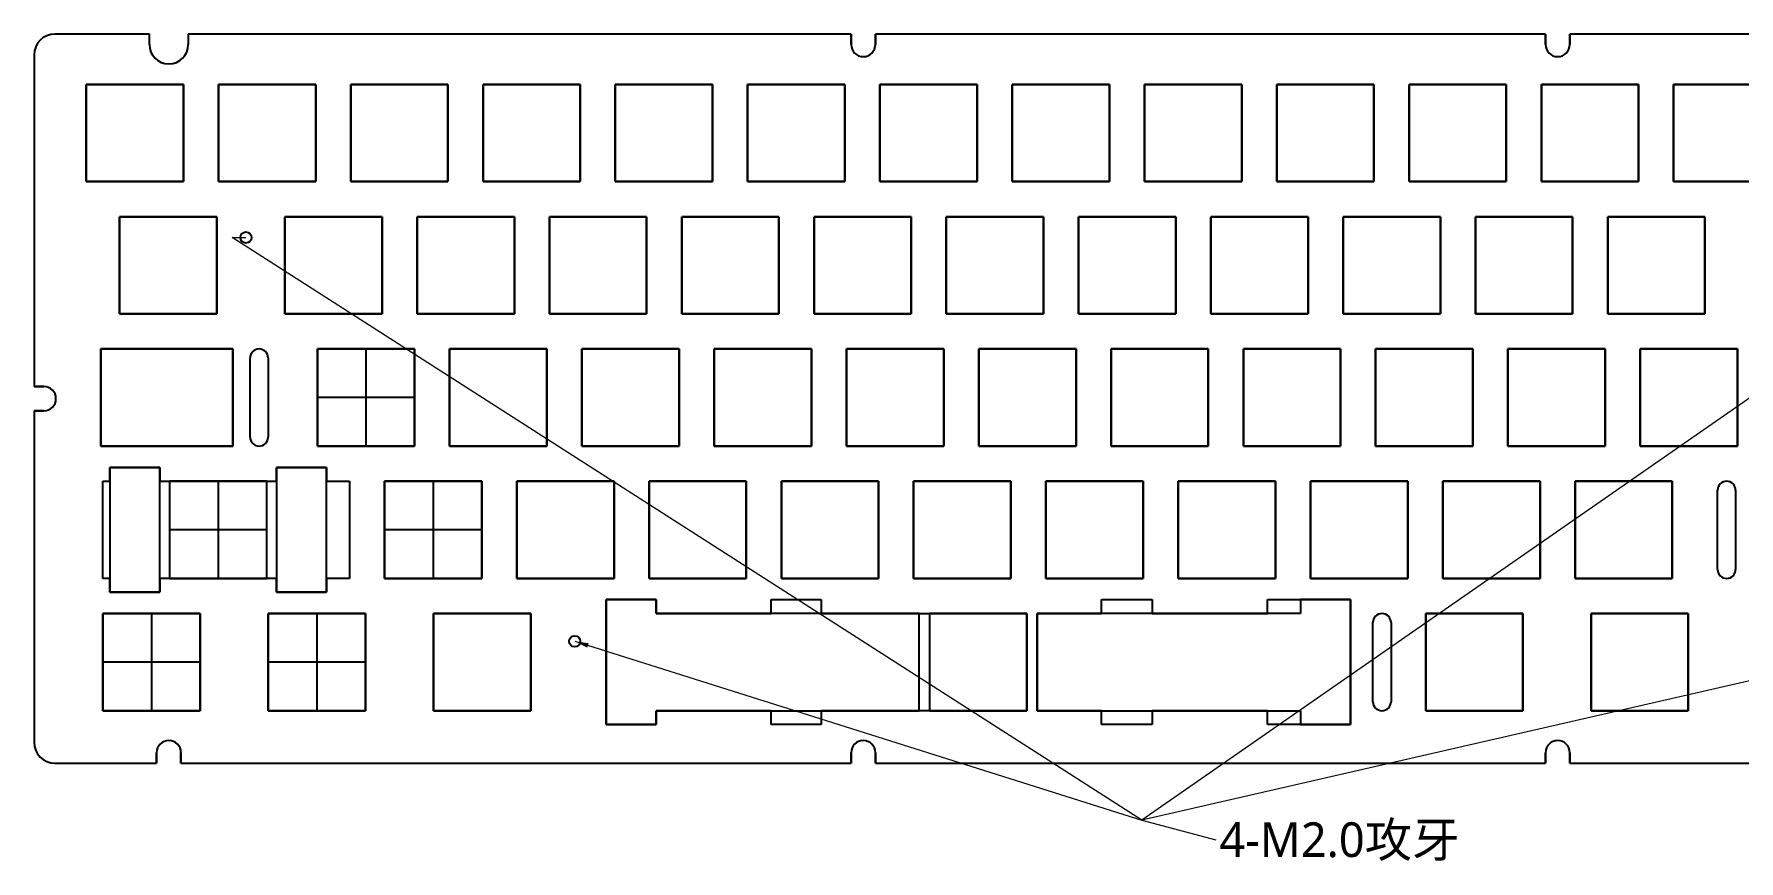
# Model space of a CAD drawing. Header units: millimetres. Extents: x 2067 to 4080, y 730 to 1247.
# Drawn here: x 2066.9 to 2312.4, y 1094.3 to 1213.4 of the extents above; entities that cross this region are included whole.
import ezdxf

# ---------------------------------------------------------------- set-up
doc = ezdxf.new("R2010")
doc.units = ezdxf.units.MM
doc.layers.add('dim', color=82, linetype='Continuous', lineweight=9)
doc.styles.add('ROMANC', font='romanc.shx', dxfattribs={"bigfont": 'gbcbig.shx'})
doc.dimstyles.new('YanXiu', dxfattribs={"dimtxt": 2.5, "dimasz": 2.2, "dimexe": 0.66, "dimexo": 0.66, "dimgap": 0.66, "dimtad": 0, "dimdsep": 46, "dimtxsty": 'ROMANC', "dimcen": 0, "dimclrd": 256, "dimclre": 131, "dimclrt": 42, "dimazin": 2, "dimtfac": 1, "dimtofl": 0, "dimtmove": 0, "dimatfit": 3, "dimfxl": 1, "dimlwd": 5, "dimlwe": 5, "dimarcsym": 0})

# ---------------------------------------------------------------- blocks, each defined once
blk = doc.blocks.new('A$C72AE6952')
at = {"color": 7, "linetype": 'Continuous'}
blk.add_line((16.6, 120.964), (3, 120.964), dxfattribs=at)
at = {"color": 1, "linetype": 'Continuous'}
for p, q in [((16.6, 119.464), (16.6, 120.964)), ((22.2, 120.964), (22.2, 119.464)), ((31.1, 62.914), (31.1, 74.314)), ((33.7, 74.314), (33.7, 62.914)), ((242.43, 43.864), (242.43, 55.264)), ((245.03, 55.264), (245.03, 43.864)), ((192.8, 24.814), (192.8, 36.214)), ((195.4, 36.214), (195.4, 24.814))]:
    blk.add_line(p, q, dxfattribs=at)
at = {"color": 7, "linetype": 'Continuous', "lineweight": 25}
for p, q in [((117.65, 120.964), (22.2, 120.964)), ((117.65, 120.964), (117.65, 119.464)), ((121.15, 119.464), (121.15, 120.964)), ((217.65, 120.964), (121.15, 120.964)), ((217.65, 120.964), (217.65, 119.464)), ((221.15, 119.464), (221.15, 120.964)), ((317.65, 120.964), (221.15, 120.964)), ((0, 117.964), (0, 70.214)), ((21.5, 113.714), (7.5, 113.714)), ((7.5, 113.714), (7.5, 99.714)), ((21.5, 99.714), (21.5, 113.714)), ((40.55, 113.714), (26.55, 113.714)), ((26.55, 113.714), (26.55, 99.714)), ((40.55, 99.714), (40.55, 113.714)), ((59.6, 113.714), (45.6, 113.714)), ((45.6, 113.714), (45.6, 99.714)), ((59.6, 99.714), (59.6, 113.714)), ((78.65, 113.714), (64.65, 113.714)), ((64.65, 113.714), (64.65, 99.714)), ((78.65, 99.714), (78.65, 113.714)), ((97.7, 113.714), (83.7, 113.714)), ((83.7, 113.714), (83.7, 99.714)), ((97.7, 99.714), (97.7, 113.714)), ((116.75, 113.714), (102.75, 113.714)), ((102.75, 113.714), (102.75, 99.714)), ((116.75, 99.714), (116.75, 113.714)), ((135.8, 113.714), (121.8, 113.714)), ((121.8, 113.714), (121.8, 99.714)), ((135.8, 99.714), (135.8, 113.714)), ((154.85, 113.714), (140.85, 113.714)), ((140.85, 113.714), (140.85, 99.714)), ((154.85, 99.714), (154.85, 113.714)), ((173.9, 113.714), (159.9, 113.714)), ((159.9, 113.714), (159.9, 99.714)), ((173.9, 99.714), (173.9, 113.714)), ((192.95, 113.714), (178.95, 113.714)), ((178.95, 113.714), (178.95, 99.714)), ((192.95, 99.714), (192.95, 113.714)), ((212, 113.714), (198, 113.714)), ((198, 113.714), (198, 99.714)), ((212, 99.714), (212, 113.714)), ((231.05, 113.714), (217.05, 113.714)), ((217.05, 113.714), (217.05, 99.714)), ((231.05, 99.714), (231.05, 113.714)), ((250.1, 113.714), (236.1, 113.714)), ((236.1, 113.714), (236.1, 99.714)), ((7.5, 99.714), (21.5, 99.714)), ((26.55, 99.714), (40.55, 99.714)), ((45.6, 99.714), (59.6, 99.714)), ((64.65, 99.714), (78.65, 99.714)), ((83.7, 99.714), (97.7, 99.714)), ((102.75, 99.714), (116.75, 99.714)), ((121.8, 99.714), (135.8, 99.714)), ((140.85, 99.714), (154.85, 99.714)), ((159.9, 99.714), (173.9, 99.714)), ((178.95, 99.714), (192.95, 99.714)), ((198, 99.714), (212, 99.714)), ((217.05, 99.714), (231.05, 99.714)), ((236.1, 99.714), (250.1, 99.714)), ((26.3, 94.664), (12.3, 94.664)), ((12.3, 94.664), (12.3, 80.664)), ((26.3, 80.664), (26.3, 94.664)), ((50.11, 94.664), (36.11, 94.664)), ((36.11, 94.664), (36.11, 80.664)), ((50.11, 80.664), (50.11, 94.664)), ((69.16, 94.664), (55.16, 94.664)), ((55.16, 94.664), (55.16, 80.664)), ((69.16, 80.664), (69.16, 94.664)), ((88.21, 94.664), (74.21, 94.664)), ((74.21, 94.664), (74.21, 80.664)), ((88.21, 80.664), (88.21, 94.664)), ((107.26, 94.664), (93.26, 94.664)), ((93.26, 94.664), (93.26, 80.664)), ((107.26, 80.664), (107.26, 94.664)), ((126.31, 94.664), (112.31, 94.664)), ((112.31, 94.664), (112.31, 80.664)), ((126.31, 80.664), (126.31, 94.664)), ((145.36, 94.664), (131.36, 94.664)), ((131.36, 94.664), (131.36, 80.664)), ((145.36, 80.664), (145.36, 94.664)), ((164.41, 94.664), (150.41, 94.664)), ((150.41, 94.664), (150.41, 80.664)), ((164.41, 80.664), (164.41, 94.664)), ((183.46, 94.664), (169.46, 94.664)), ((169.46, 94.664), (169.46, 80.664)), ((183.46, 80.664), (183.46, 94.664)), ((202.51, 94.664), (188.51, 94.664)), ((188.51, 94.664), (188.51, 80.664)), ((202.51, 80.664), (202.51, 94.664)), ((221.56, 94.664), (207.56, 94.664)), ((207.56, 94.664), (207.56, 80.664)), ((221.56, 80.664), (221.56, 94.664)), ((240.61, 94.664), (226.61, 94.664)), ((226.61, 94.664), (226.61, 80.664)), ((240.61, 80.664), (240.61, 94.664)), ((12.3, 80.664), (26.3, 80.664)), ((36.11, 80.664), (50.11, 80.664)), ((55.16, 80.664), (69.16, 80.664)), ((74.21, 80.664), (88.21, 80.664)), ((93.26, 80.664), (107.26, 80.664)), ((112.31, 80.664), (126.31, 80.664)), ((131.36, 80.664), (145.36, 80.664)), ((150.41, 80.664), (164.41, 80.664)), ((169.46, 80.664), (183.46, 80.664)), ((188.51, 80.664), (202.51, 80.664)), ((207.56, 80.664), (221.56, 80.664)), ((226.61, 80.664), (240.61, 80.664)), ((28.6, 75.614), (9.6, 75.614)), ((9.6, 75.614), (9.6, 61.614)), ((28.6, 61.614), (28.6, 75.614)), ((54.79, 75.614), (40.79, 75.614)), ((40.79, 75.614), (40.79, 61.614)), ((47.79, 75.614), (47.79, 61.614)), ((54.79, 61.614), (54.79, 75.614)), ((73.84, 75.614), (59.84, 75.614)), ((59.84, 75.614), (59.84, 61.614)), ((73.84, 61.614), (73.84, 75.614)), ((92.89, 75.614), (78.89, 75.614)), ((78.89, 75.614), (78.89, 61.614)), ((92.89, 61.614), (92.89, 75.614)), ((111.94, 75.614), (97.94, 75.614)), ((97.94, 75.614), (97.94, 61.614)), ((111.94, 61.614), (111.94, 75.614)), ((130.99, 75.614), (116.99, 75.614)), ((116.99, 75.614), (116.99, 61.614)), ((130.99, 61.614), (130.99, 75.614)), ((150.04, 75.614), (136.04, 75.614)), ((136.04, 75.614), (136.04, 61.614)), ((150.04, 61.614), (150.04, 75.614)), ((169.09, 75.614), (155.09, 75.614)), ((155.09, 75.614), (155.09, 61.614)), ((169.09, 61.614), (169.09, 75.614)), ((188.14, 75.614), (174.14, 75.614)), ((174.14, 75.614), (174.14, 61.614)), ((188.14, 61.614), (188.14, 75.614)), ((207.19, 75.614), (193.19, 75.614)), ((193.19, 75.614), (193.19, 61.614)), ((207.19, 61.614), (207.19, 75.614)), ((226.24, 75.614), (212.24, 75.614)), ((212.24, 75.614), (212.24, 61.614)), ((226.24, 61.614), (226.24, 75.614)), ((245.29, 75.614), (231.29, 75.614)), ((231.29, 75.614), (231.29, 61.614)), ((245.29, 61.614), (245.29, 75.614)), ((1.4, 70.214), (0, 70.214)), ((0, 66.714), (0, 18.964)), ((0, 66.714), (1.4, 66.714)), ((54.79, 68.614), (40.79, 68.614)), ((9.6, 61.614), (28.6, 61.614)), ((40.79, 61.614), (54.79, 61.614)), ((59.84, 61.614), (73.84, 61.614)), ((78.89, 61.614), (92.89, 61.614)), ((97.94, 61.614), (111.94, 61.614)), ((116.99, 61.614), (130.99, 61.614)), ((136.04, 61.614), (150.04, 61.614)), ((155.09, 61.614), (169.09, 61.614)), ((174.14, 61.614), (188.14, 61.614)), ((193.19, 61.614), (207.19, 61.614)), ((212.24, 61.614), (226.24, 61.614)), ((231.29, 61.614), (245.29, 61.614)), ((10.9, 58.564), (10.9, 40.564)), ((18.1, 58.564), (10.9, 58.564)), ((18.1, 40.564), (18.1, 58.564)), ((33.5, 56.564), (19.5, 56.564)), ((19.5, 56.564), (19.5, 42.564)), ((26.5, 56.564), (26.5, 42.564)), ((33.5, 42.564), (33.5, 56.564)), ((42.1, 58.564), (34.9, 58.564)), ((34.9, 58.564), (34.9, 40.564)), ((42.1, 40.564), (42.1, 58.564)), ((64.46, 56.564), (50.46, 56.564)), ((50.46, 56.564), (50.46, 42.564)), ((57.46, 56.564), (57.46, 42.564)), ((64.46, 42.564), (64.46, 56.564)), ((83.51, 56.564), (69.51, 56.564)), ((69.51, 56.564), (69.51, 42.564)), ((83.51, 42.564), (83.51, 56.564)), ((102.56, 56.564), (88.56, 56.564)), ((88.56, 56.564), (88.56, 42.564)), ((102.56, 42.564), (102.56, 56.564)), ((121.61, 56.564), (107.61, 56.564)), ((107.61, 56.564), (107.61, 42.564)), ((121.61, 42.564), (121.61, 56.564)), ((140.66, 56.564), (126.66, 56.564)), ((126.66, 56.564), (126.66, 42.564)), ((140.66, 42.564), (140.66, 56.564)), ((159.71, 56.564), (145.71, 56.564)), ((145.71, 56.564), (145.71, 42.564)), ((159.71, 42.564), (159.71, 56.564)), ((178.76, 56.564), (164.76, 56.564)), ((164.76, 56.564), (164.76, 42.564)), ((178.76, 42.564), (178.76, 56.564)), ((197.81, 56.564), (183.81, 56.564)), ((183.81, 56.564), (183.81, 42.564)), ((197.81, 42.564), (197.81, 56.564)), ((216.86, 56.564), (202.86, 56.564)), ((202.86, 56.564), (202.86, 42.564)), ((216.86, 42.564), (216.86, 56.564)), ((235.91, 56.564), (221.91, 56.564)), ((221.91, 56.564), (221.91, 42.564)), ((235.91, 42.564), (235.91, 56.564)), ((33.5, 49.564), (19.5, 49.564)), ((64.46, 49.564), (50.46, 49.564)), ((19.5, 42.564), (33.5, 42.564)), ((50.46, 42.564), (64.46, 42.564)), ((69.51, 42.564), (83.51, 42.564)), ((88.56, 42.564), (102.56, 42.564)), ((107.61, 42.564), (121.61, 42.564)), ((126.66, 42.564), (140.66, 42.564)), ((145.71, 42.564), (159.71, 42.564)), ((164.76, 42.564), (178.76, 42.564)), ((183.81, 42.564), (197.81, 42.564)), ((202.86, 42.564), (216.86, 42.564)), ((221.91, 42.564), (235.91, 42.564)), ((10.9, 40.564), (18.1, 40.564)), ((34.9, 40.564), (42.1, 40.564)), ((89.56, 39.514), (82.36, 39.514)), ((82.36, 39.514), (82.36, 21.514)), ((89.56, 37.514), (89.56, 39.514)), ((189.56, 39.514), (182.36, 39.514)), ((182.36, 39.514), (182.36, 37.514)), ((189.56, 21.514), (189.56, 39.514)), ((23.9, 37.514), (9.9, 37.514)), ((9.9, 37.514), (9.9, 23.514)), ((16.9, 37.514), (16.9, 23.514)), ((23.9, 23.514), (23.9, 37.514)), ((47.71, 37.514), (33.71, 37.514)), ((33.71, 37.514), (33.71, 23.514)), ((40.71, 37.514), (40.71, 23.514)), ((47.71, 23.514), (47.71, 37.514)), ((71.52, 37.514), (57.52, 37.514)), ((57.52, 37.514), (57.52, 23.514)), ((71.52, 23.514), (71.52, 37.514)), ((127.46, 37.514), (89.56, 37.514)), ((127.46, 23.514), (127.46, 37.514)), ((142.96, 37.514), (128.96, 37.514)), ((128.96, 37.514), (128.96, 23.514)), ((142.96, 23.514), (142.96, 37.514)), ((182.36, 37.514), (144.46, 37.514)), ((144.46, 37.514), (144.46, 23.514)), ((214.4, 37.514), (200.4, 37.514)), ((200.4, 37.514), (200.4, 23.514)), ((214.4, 23.514), (214.4, 37.514)), ((238.21, 37.514), (224.21, 37.514)), ((224.21, 37.514), (224.21, 23.514)), ((238.21, 23.514), (238.21, 37.514)), ((23.9, 30.514), (9.9, 30.514)), ((47.71, 30.514), (33.71, 30.514)), ((9.9, 23.514), (23.9, 23.514)), ((33.71, 23.514), (47.71, 23.514)), ((57.52, 23.514), (71.52, 23.514)), ((89.56, 23.514), (127.46, 23.514)), ((89.56, 21.514), (89.56, 23.514)), ((128.96, 23.514), (142.96, 23.514)), ((144.46, 23.514), (182.36, 23.514)), ((182.36, 23.514), (182.36, 21.514)), ((200.4, 23.514), (214.4, 23.514)), ((224.21, 23.514), (238.21, 23.514)), ((82.36, 21.514), (89.56, 21.514)), ((182.36, 21.514), (189.56, 21.514)), ((17.65, 17.464), (17.65, 15.964)), ((21.15, 15.964), (21.15, 17.464)), ((117.65, 17.464), (117.65, 15.964)), ((121.15, 15.964), (121.15, 17.464)), ((217.65, 17.464), (217.65, 15.964)), ((221.15, 15.964), (221.15, 17.464)), ((3, 15.964), (17.65, 15.964)), ((21.15, 15.964), (117.65, 15.964)), ((121.15, 15.964), (217.65, 15.964)), ((221.15, 15.964), (316.6, 15.964))]:
    blk.add_line(p, q, dxfattribs=at)
at = {"color": 1, "linetype": 'Continuous'}
for centre in [(30.5, 91.664), (77.86, 33.514)]:
    blk.add_circle(centre, 0.8, dxfattribs=at)
at = {"color": 7, "linetype": 'Continuous'}
blk.add_arc((3, 117.964), 3, 90, 180, dxfattribs=at)
at = {"color": 7, "linetype": 'Continuous', "lineweight": 25}
for centre, radius, start, end in [((3, 117.964), 3, 90, 180), ((119.4, 119.464), 1.75, 180, 0), ((219.4, 119.464), 1.75, 180, 0), ((1.4, 68.464), 1.75, 270, 90), ((3, 18.964), 3, 180, 270), ((19.4, 17.464), 1.75, 0, 180), ((119.4, 17.464), 1.75, 0, 180), ((219.4, 17.464), 1.75, 0, 180)]:
    blk.add_arc(centre, radius, start, end, dxfattribs=at)
at = {"color": 1, "linetype": 'Continuous'}
for centre, radius, start, end in [((19.4, 119.464), 2.8, 180, 0), ((32.4, 74.314), 1.3, 0, 180), ((32.4, 62.914), 1.3, 180, 0), ((243.73, 55.264), 1.3, 0, 180), ((243.73, 43.864), 1.3, 180, 0), ((194.1, 36.214), 1.3, 0, 180), ((194.1, 24.814), 1.3, 180, 0)]:
    blk.add_arc(centre, radius, start, end, dxfattribs=at)
at = {"layer": 'dim', "color": 42, "insert": (170.685, 7.439), "char_height": 5, "attachment_point": 1, "style": 'ROMANC'}
blk.add_mtext('{\\fMicrosoft YaHei|b0|i0|c134|p34;4-M2.0攻牙}', dxfattribs=at)
at = {"layer": 'dim', "annotation_type": 0, "has_hookline": 1, "hookline_direction": 0, "text_width": 35.526}
blk.add_leader([(77.86, 33.514), (159.518, 7.766), (28.5, 91.664), (30.5, 91.664)], dimstyle='YanXiu', override={"dimasz": 2, "dimexe": 0.49975, "dimexo": 0.49975, "dimgap": 0.49975, "dimtad": 0}, dxfattribs=at)
at = {"layer": 'dim'}
for points in [[(264.47, 80.664), (159.518, 7.766), (170.185, 4.939)], [(271.98, 33.514), (159.518, 7.766), (170.185, 4.939)]]:
    blk.add_leader(points, dimstyle='YanXiu', override={"dimasz": 2, "dimexe": 0.49975, "dimexo": 0.49975, "dimgap": 0.49975, "dimtad": 0}, dxfattribs=at)

msp = doc.modelspace()

# ---------------------------------------------------------------- linework, layer by layer
at = {"color": 2, "linetype": 'Continuous'}
for p, q in [((2083.508, 1213.4), (2069.908, 1213.4)), ((2083.508, 1211.9), (2083.508, 1213.4)), ((2089.108, 1213.4), (2089.108, 1211.9)), ((2184.558, 1213.4), (2089.108, 1213.4)), ((2184.558, 1211.9), (2184.558, 1213.4)), ((2188.058, 1213.4), (2188.058, 1211.9)), ((2284.558, 1213.4), (2188.058, 1213.4)), ((2284.558, 1211.9), (2284.558, 1213.4)), ((2288.058, 1213.4), (2288.058, 1211.9)), ((2384.558, 1213.4), (2288.058, 1213.4)), ((2066.908, 1210.4), (2066.908, 1162.65)), ((2074.408, 1192.15), (2074.408, 1206.15)), ((2074.408, 1206.15), (2088.408, 1206.15)), ((2088.408, 1206.15), (2088.408, 1192.15)), ((2093.458, 1192.15), (2093.458, 1206.15)), ((2093.458, 1206.15), (2107.458, 1206.15)), ((2107.458, 1206.15), (2107.458, 1192.15)), ((2112.508, 1192.15), (2112.508, 1206.15)), ((2112.508, 1206.15), (2126.508, 1206.15)), ((2126.508, 1206.15), (2126.508, 1192.15)), ((2131.558, 1192.15), (2131.558, 1206.15)), ((2131.558, 1206.15), (2145.558, 1206.15)), ((2145.558, 1206.15), (2145.558, 1192.15)), ((2150.608, 1192.15), (2150.608, 1206.15)), ((2150.608, 1206.15), (2164.608, 1206.15)), ((2164.608, 1206.15), (2164.608, 1192.15)), ((2169.658, 1192.15), (2169.658, 1206.15)), ((2169.658, 1206.15), (2183.658, 1206.15)), ((2183.658, 1206.15), (2183.658, 1192.15)), ((2188.708, 1192.15), (2188.708, 1206.15)), ((2188.708, 1206.15), (2202.708, 1206.15)), ((2202.708, 1206.15), (2202.708, 1192.15)), ((2207.758, 1192.15), (2207.758, 1206.15)), ((2207.758, 1206.15), (2221.758, 1206.15)), ((2221.758, 1206.15), (2221.758, 1192.15)), ((2226.808, 1192.15), (2226.808, 1206.15)), ((2226.808, 1206.15), (2240.808, 1206.15)), ((2240.808, 1206.15), (2240.808, 1192.15)), ((2245.858, 1192.15), (2245.858, 1206.15)), ((2245.858, 1206.15), (2259.858, 1206.15)), ((2259.858, 1206.15), (2259.858, 1192.15)), ((2264.908, 1192.15), (2264.908, 1206.15)), ((2264.908, 1206.15), (2278.908, 1206.15)), ((2278.908, 1206.15), (2278.908, 1192.15)), ((2283.958, 1192.15), (2283.958, 1206.15)), ((2283.958, 1206.15), (2297.958, 1206.15)), ((2297.958, 1206.15), (2297.958, 1192.15)), ((2303.008, 1206.15), (2317.008, 1206.15)), ((2303.008, 1192.15), (2303.008, 1206.15)), ((2088.408, 1192.15), (2074.408, 1192.15)), ((2107.458, 1192.15), (2093.458, 1192.15)), ((2126.508, 1192.15), (2112.508, 1192.15)), ((2145.558, 1192.15), (2131.558, 1192.15)), ((2164.608, 1192.15), (2150.608, 1192.15)), ((2183.658, 1192.15), (2169.658, 1192.15)), ((2202.708, 1192.15), (2188.708, 1192.15)), ((2221.758, 1192.15), (2207.758, 1192.15)), ((2240.808, 1192.15), (2226.808, 1192.15)), ((2259.858, 1192.15), (2245.858, 1192.15)), ((2278.908, 1192.15), (2264.908, 1192.15)), ((2297.958, 1192.15), (2283.958, 1192.15)), ((2317.008, 1192.15), (2303.008, 1192.15)), ((2079.208, 1173.1), (2079.208, 1187.1)), ((2079.208, 1187.1), (2093.208, 1187.1)), ((2093.208, 1187.1), (2093.208, 1173.1)), ((2103.018, 1173.1), (2103.018, 1187.1)), ((2103.018, 1187.1), (2117.018, 1187.1)), ((2117.018, 1187.1), (2117.018, 1173.1)), ((2122.068, 1173.1), (2122.068, 1187.1)), ((2122.068, 1187.1), (2136.068, 1187.1)), ((2136.068, 1187.1), (2136.068, 1173.1)), ((2141.118, 1173.1), (2141.118, 1187.1)), ((2141.118, 1187.1), (2155.118, 1187.1)), ((2155.118, 1187.1), (2155.118, 1173.1)), ((2160.168, 1173.1), (2160.168, 1187.1)), ((2160.168, 1187.1), (2174.168, 1187.1)), ((2174.168, 1187.1), (2174.168, 1173.1)), ((2179.218, 1173.1), (2179.218, 1187.1)), ((2179.218, 1187.1), (2193.218, 1187.1)), ((2193.218, 1187.1), (2193.218, 1173.1)), ((2198.268, 1173.1), (2198.268, 1187.1)), ((2198.268, 1187.1), (2212.268, 1187.1)), ((2212.268, 1187.1), (2212.268, 1173.1)), ((2217.318, 1173.1), (2217.318, 1187.1)), ((2217.318, 1187.1), (2231.318, 1187.1)), ((2231.318, 1187.1), (2231.318, 1173.1)), ((2236.368, 1173.1), (2236.368, 1187.1)), ((2236.368, 1187.1), (2250.368, 1187.1)), ((2250.368, 1187.1), (2250.368, 1173.1)), ((2255.418, 1173.1), (2255.418, 1187.1)), ((2255.418, 1187.1), (2269.418, 1187.1)), ((2269.418, 1187.1), (2269.418, 1173.1)), ((2274.468, 1187.1), (2288.468, 1187.1)), ((2274.468, 1173.1), (2274.468, 1187.1)), ((2288.468, 1187.1), (2288.468, 1173.1)), ((2293.518, 1187.1), (2307.518, 1187.1)), ((2293.518, 1173.1), (2293.518, 1187.1)), ((2307.518, 1187.1), (2307.518, 1173.1)), ((2093.208, 1173.1), (2079.208, 1173.1)), ((2117.018, 1173.1), (2103.018, 1173.1)), ((2136.068, 1173.1), (2122.068, 1173.1)), ((2155.118, 1173.1), (2141.118, 1173.1)), ((2174.168, 1173.1), (2160.168, 1173.1)), ((2193.218, 1173.1), (2179.218, 1173.1)), ((2212.268, 1173.1), (2198.268, 1173.1)), ((2231.318, 1173.1), (2217.318, 1173.1)), ((2250.368, 1173.1), (2236.368, 1173.1)), ((2269.418, 1173.1), (2255.418, 1173.1)), ((2288.468, 1173.1), (2274.468, 1173.1)), ((2307.518, 1173.1), (2293.518, 1173.1)), ((2076.508, 1154.05), (2076.508, 1168.05)), ((2076.508, 1168.05), (2095.508, 1168.05)), ((2095.508, 1168.05), (2095.508, 1154.05)), ((2098.008, 1155.35), (2098.008, 1166.75)), ((2100.608, 1166.75), (2100.608, 1155.35)), ((2107.698, 1154.05), (2107.698, 1168.05)), ((2107.698, 1168.05), (2121.698, 1168.05)), ((2121.698, 1168.05), (2121.698, 1154.05)), ((2126.748, 1154.05), (2126.748, 1168.05)), ((2126.748, 1168.05), (2140.748, 1168.05)), ((2140.748, 1168.05), (2140.748, 1154.05)), ((2145.798, 1154.05), (2145.798, 1168.05)), ((2145.798, 1168.05), (2159.798, 1168.05)), ((2159.798, 1168.05), (2159.798, 1154.05)), ((2164.848, 1154.05), (2164.848, 1168.05)), ((2164.848, 1168.05), (2178.848, 1168.05)), ((2178.848, 1168.05), (2178.848, 1154.05)), ((2183.898, 1154.05), (2183.898, 1168.05)), ((2183.898, 1168.05), (2197.898, 1168.05)), ((2197.898, 1168.05), (2197.898, 1154.05)), ((2202.948, 1154.05), (2202.948, 1168.05)), ((2202.948, 1168.05), (2216.948, 1168.05)), ((2216.948, 1168.05), (2216.948, 1154.05)), ((2221.998, 1154.05), (2221.998, 1168.05)), ((2221.998, 1168.05), (2235.998, 1168.05)), ((2235.998, 1168.05), (2235.998, 1154.05)), ((2241.048, 1154.05), (2241.048, 1168.05)), ((2241.048, 1168.05), (2255.048, 1168.05)), ((2255.048, 1168.05), (2255.048, 1154.05)), ((2260.098, 1168.05), (2274.098, 1168.05)), ((2260.098, 1154.05), (2260.098, 1168.05)), ((2274.098, 1168.05), (2274.098, 1154.05)), ((2279.148, 1168.05), (2293.148, 1168.05)), ((2279.148, 1154.05), (2279.148, 1168.05)), ((2293.148, 1168.05), (2293.148, 1154.05)), ((2298.198, 1168.05), (2312.198, 1168.05)), ((2298.198, 1154.05), (2298.198, 1168.05)), ((2312.198, 1168.05), (2312.198, 1154.05)), ((2066.908, 1162.65), (2068.308, 1162.65)), ((2066.908, 1159.15), (2066.908, 1111.4)), ((2068.308, 1159.15), (2066.908, 1159.15)), ((2095.508, 1154.05), (2076.508, 1154.05)), ((2121.698, 1154.05), (2107.698, 1154.05)), ((2140.748, 1154.05), (2126.748, 1154.05)), ((2159.798, 1154.05), (2145.798, 1154.05)), ((2178.848, 1154.05), (2164.848, 1154.05)), ((2197.898, 1154.05), (2183.898, 1154.05)), ((2216.948, 1154.05), (2202.948, 1154.05)), ((2235.998, 1154.05), (2221.998, 1154.05)), ((2255.048, 1154.05), (2241.048, 1154.05)), ((2274.098, 1154.05), (2260.098, 1154.05)), ((2293.148, 1154.05), (2279.148, 1154.05)), ((2312.198, 1154.05), (2298.198, 1154.05)), ((2076.808, 1135), (2076.808, 1149)), ((2076.808, 1149), (2077.808, 1149)), ((2077.808, 1149), (2077.808, 1151)), ((2077.808, 1151), (2085.008, 1151)), ((2085.008, 1151), (2085.008, 1149)), ((2085.008, 1149), (2101.808, 1149)), ((2101.808, 1149), (2101.808, 1151)), ((2101.808, 1151), (2109.008, 1151)), ((2109.008, 1151), (2109.008, 1149)), ((2109.008, 1149), (2112.318, 1149)), ((2112.318, 1149), (2112.318, 1135)), ((2117.368, 1135), (2117.368, 1149)), ((2117.368, 1149), (2131.368, 1149)), ((2131.368, 1149), (2131.368, 1135)), ((2136.418, 1135), (2136.418, 1149)), ((2136.418, 1149), (2150.418, 1149)), ((2150.418, 1149), (2150.418, 1135)), ((2155.468, 1135), (2155.468, 1149)), ((2155.468, 1149), (2169.468, 1149)), ((2169.468, 1149), (2169.468, 1135)), ((2174.518, 1135), (2174.518, 1149)), ((2174.518, 1149), (2188.518, 1149)), ((2188.518, 1149), (2188.518, 1135)), ((2193.568, 1135), (2193.568, 1149)), ((2193.568, 1149), (2207.568, 1149)), ((2207.568, 1149), (2207.568, 1135)), ((2212.618, 1135), (2212.618, 1149)), ((2212.618, 1149), (2226.618, 1149)), ((2226.618, 1149), (2226.618, 1135)), ((2231.668, 1149), (2245.668, 1149)), ((2231.668, 1135), (2231.668, 1149)), ((2245.668, 1149), (2245.668, 1135)), ((2250.718, 1149), (2264.718, 1149)), ((2250.718, 1135), (2250.718, 1149)), ((2264.718, 1149), (2264.718, 1135)), ((2269.768, 1149), (2283.768, 1149)), ((2269.768, 1135), (2269.768, 1149)), ((2283.768, 1149), (2283.768, 1135)), ((2288.818, 1149), (2302.818, 1149)), ((2288.818, 1135), (2288.818, 1149)), ((2302.818, 1149), (2302.818, 1135)), ((2309.338, 1136.3), (2309.338, 1147.7)), ((2311.938, 1147.7), (2311.938, 1136.3)), ((2077.808, 1135), (2076.808, 1135)), ((2077.808, 1133), (2077.808, 1135)), ((2085.008, 1135), (2085.008, 1133)), ((2101.808, 1135), (2085.008, 1135)), ((2101.808, 1133), (2101.808, 1135)), ((2109.008, 1135), (2109.008, 1133)), ((2112.318, 1135), (2109.008, 1135)), ((2131.368, 1135), (2117.368, 1135)), ((2150.418, 1135), (2136.418, 1135)), ((2169.468, 1135), (2155.468, 1135)), ((2188.518, 1135), (2174.518, 1135)), ((2207.568, 1135), (2193.568, 1135)), ((2226.618, 1135), (2212.618, 1135)), ((2245.668, 1135), (2231.668, 1135)), ((2264.718, 1135), (2250.718, 1135)), ((2283.768, 1135), (2269.768, 1135)), ((2302.818, 1135), (2288.818, 1135)), ((2085.008, 1133), (2077.808, 1133)), ((2109.008, 1133), (2101.808, 1133)), ((2149.268, 1113.95), (2149.268, 1131.95)), ((2149.268, 1131.95), (2156.468, 1131.95)), ((2156.468, 1131.95), (2156.468, 1129.95)), ((2173.068, 1129.95), (2173.068, 1131.95)), ((2173.068, 1131.95), (2180.268, 1131.95)), ((2180.268, 1131.95), (2180.268, 1129.95)), ((2220.608, 1131.95), (2227.908, 1131.95)), ((2220.608, 1129.95), (2220.608, 1131.95)), ((2227.908, 1131.95), (2227.908, 1129.95)), ((2244.508, 1131.95), (2256.468, 1131.95)), ((2244.508, 1129.95), (2244.508, 1131.95)), ((2256.468, 1131.95), (2256.468, 1113.95)), ((2076.808, 1115.95), (2076.808, 1129.95)), ((2076.808, 1129.95), (2090.808, 1129.95)), ((2090.808, 1129.95), (2090.808, 1115.95)), ((2100.618, 1115.95), (2100.618, 1129.95)), ((2100.618, 1129.95), (2114.618, 1129.95)), ((2114.618, 1129.95), (2114.618, 1115.95)), ((2124.428, 1115.95), (2124.428, 1129.95)), ((2124.428, 1129.95), (2138.428, 1129.95)), ((2138.428, 1129.95), (2138.428, 1115.95)), ((2156.468, 1129.95), (2173.068, 1129.95)), ((2180.268, 1129.95), (2209.868, 1129.95)), ((2209.868, 1129.95), (2209.868, 1115.95)), ((2211.368, 1115.95), (2211.368, 1129.95)), ((2211.368, 1129.95), (2220.608, 1129.95)), ((2227.908, 1129.95), (2244.508, 1129.95)), ((2267.308, 1129.95), (2281.308, 1129.95)), ((2267.308, 1115.95), (2267.308, 1129.95)), ((2281.308, 1129.95), (2281.308, 1115.95)), ((2291.118, 1129.95), (2305.118, 1129.95)), ((2291.118, 1115.95), (2291.118, 1129.95)), ((2305.118, 1129.95), (2305.118, 1115.95)), ((2259.708, 1117.25), (2259.708, 1128.65)), ((2262.308, 1128.65), (2262.308, 1117.25)), ((2090.808, 1115.95), (2076.808, 1115.95)), ((2114.618, 1115.95), (2100.618, 1115.95)), ((2138.428, 1115.95), (2124.428, 1115.95)), ((2156.468, 1115.95), (2156.468, 1113.95)), ((2173.068, 1115.95), (2156.468, 1115.95)), ((2173.068, 1113.95), (2173.068, 1115.95)), ((2180.268, 1115.95), (2180.268, 1113.95)), ((2209.868, 1115.95), (2180.268, 1115.95)), ((2220.608, 1115.95), (2211.368, 1115.95)), ((2220.608, 1113.95), (2220.608, 1115.95)), ((2244.508, 1115.95), (2227.908, 1115.95)), ((2227.908, 1115.95), (2227.908, 1113.95)), ((2244.508, 1113.95), (2244.508, 1115.95)), ((2281.308, 1115.95), (2267.308, 1115.95)), ((2305.118, 1115.95), (2291.118, 1115.95)), ((2156.468, 1113.95), (2149.268, 1113.95)), ((2180.268, 1113.95), (2173.068, 1113.95)), ((2227.908, 1113.95), (2220.608, 1113.95)), ((2256.468, 1113.95), (2244.508, 1113.95)), ((2084.558, 1108.4), (2084.558, 1109.9)), ((2088.058, 1109.9), (2088.058, 1108.4)), ((2184.558, 1108.4), (2184.558, 1109.9)), ((2188.058, 1109.9), (2188.058, 1108.4)), ((2284.558, 1108.4), (2284.558, 1109.9)), ((2288.058, 1109.9), (2288.058, 1108.4)), ((2069.908, 1108.4), (2084.558, 1108.4)), ((2088.058, 1108.4), (2184.558, 1108.4)), ((2188.058, 1108.4), (2284.558, 1108.4)), ((2288.058, 1108.4), (2383.508, 1108.4))]:
    msp.add_line(p, q, dxfattribs=at)
for centre in [(2097.408, 1184.1), (2144.768, 1125.95)]:
    msp.add_circle(centre, 0.8, dxfattribs=at)
for centre, radius, start, end in [((2069.908, 1210.4), 3, 90, 180), ((2086.308, 1211.9), 2.8, 180, 0), ((2186.308, 1211.9), 1.75, 180, 0), ((2286.308, 1211.9), 1.75, 180, 0), ((2099.308, 1166.75), 1.3, 0, 180), ((2068.308, 1160.9), 1.75, 270, 90), ((2099.308, 1155.35), 1.3, 180, 0), ((2310.638, 1147.7), 1.3, 0, 180), ((2310.638, 1136.3), 1.3, 180, 0), ((2261.008, 1128.65), 1.3, 0, 180), ((2261.008, 1117.25), 1.3, 180, 0), ((2069.908, 1111.4), 3, 180, 270), ((2086.308, 1109.9), 1.75, 0, 180), ((2186.308, 1109.9), 1.75, 0, 180), ((2286.308, 1109.9), 1.75, 0, 180)]:
    msp.add_arc(centre, radius, start, end, dxfattribs=at)

# ---------------------------------------------------------------- block references
msp.add_blockref('A$C72AE6952', (2066.908, 1092.436))

doc.saveas('drawing.dxf')
